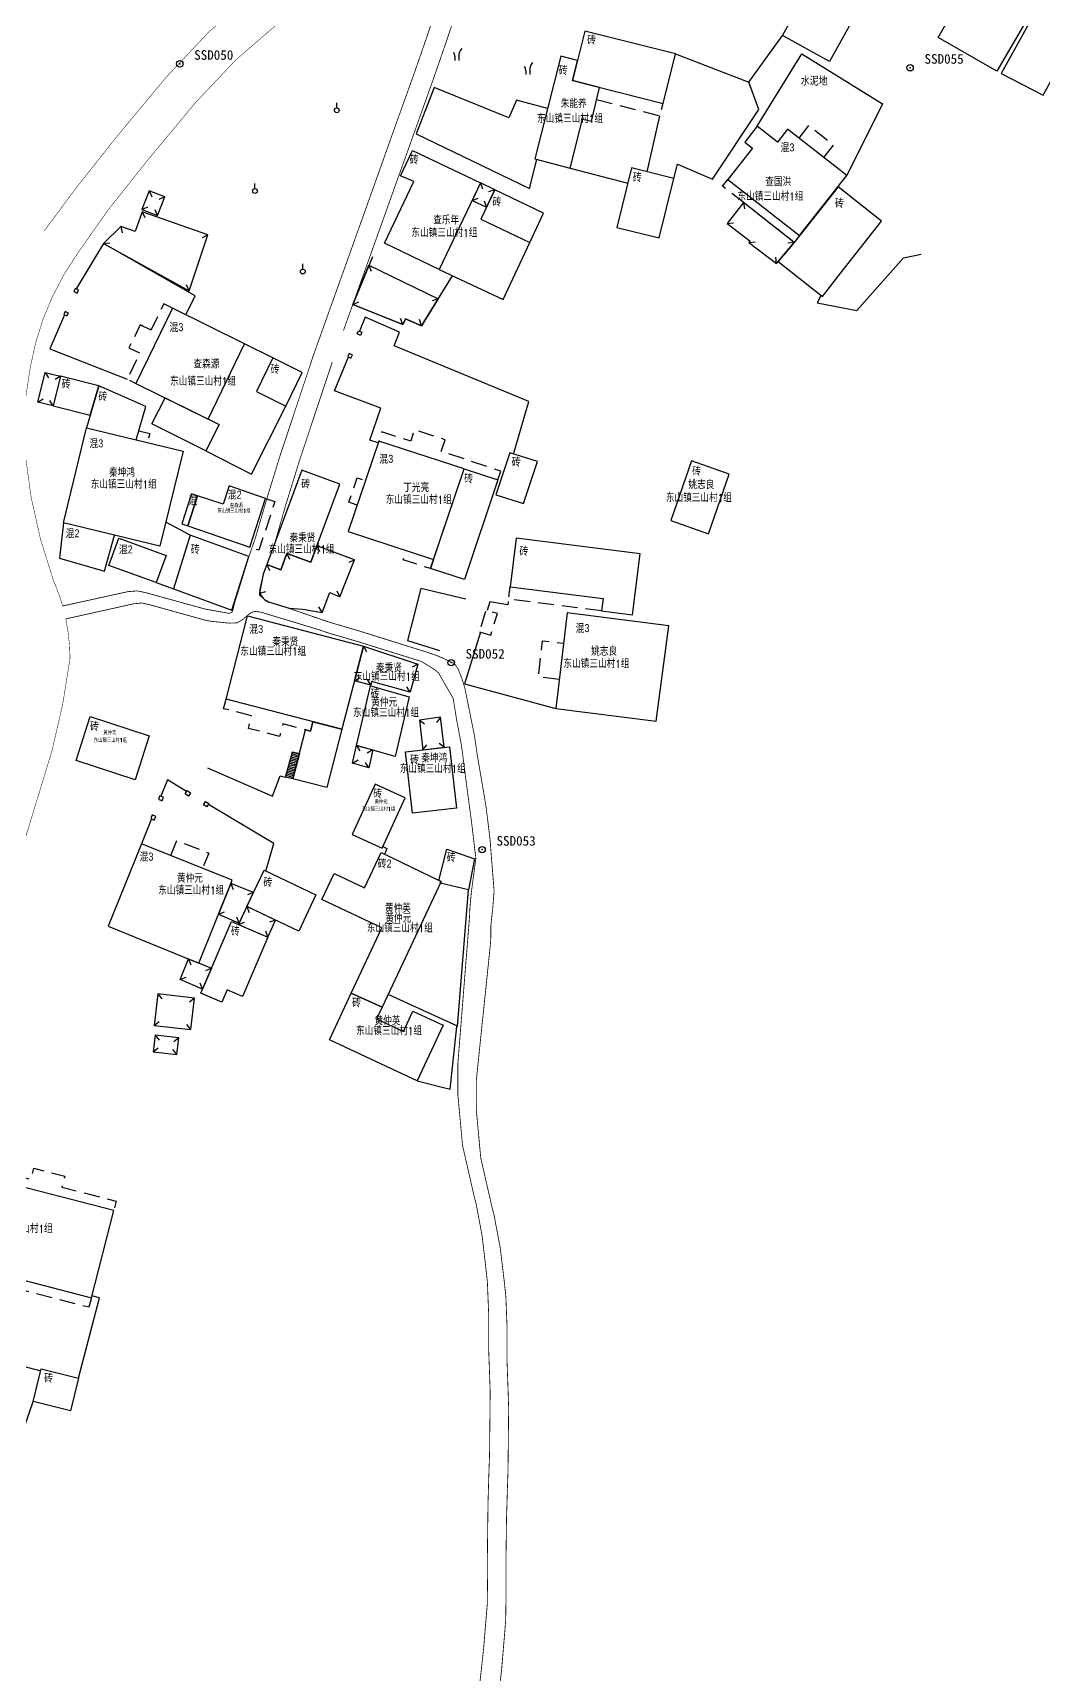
# Model space of a CAD drawing. Header units: millimetres. Extents: x 21943 to 23516, y 12107 to 14027.
# Drawn here: x 22620.2 to 22746.5, y 13686.7 to 13891.8 of the extents above; entities that cross this region are included whole.
import ezdxf
from ezdxf.enums import TextEntityAlignment as Align

# ---------------------------------------------------------------- set-up
doc = ezdxf.new("R2010")
doc.units = ezdxf.units.MM
for name, pattern in [('B10012', [0]), ('X2', [10, 8, -2]), ('X5', [3, 2, -1]), ('X6', [4, 2, -2])]:
    doc.linetypes.add(name, pattern=pattern)
for name, color, linetype in [('$TD_AUDIT_GENERATED_(2B2)', 221, 'Continuous'), ('$TD_AUDIT_GENERATED_(2B3)', 4, 'X6'), ('$TD_AUDIT_GENERATED_(2B4)', 7, 'wq'), ('$TD_AUDIT_GENERATED_(2B5)', 2, 'Continuous'), ('$TD_AUDIT_GENERATED_(2B6)', 7, 'Continuous'), ('$TD_AUDIT_GENERATED_(2B7)', 7, 'Continuous'), ('$TD_AUDIT_GENERATED_(2BA)', 7, 'Continuous'), ('$TD_AUDIT_GENERATED_(2BB)', 4, 'Continuous'), ('$TD_AUDIT_GENERATED_(2C0)', 7, 'Continuous'), ('$TD_AUDIT_GENERATED_(2C2)', 7, 'Continuous'), ('KZD', 1, 'Continuous'), ('ZBTZ', 3, 'Continuous')]:
    doc.layers.add(name, color=color, linetype=linetype)
doc.styles.add('$TD_AUDIT_GENERATED_(2CC)', font='simhei.ttf')
doc.styles.add('HZ', font='rs.shx', dxfattribs={"width": 0.8, "bigfont": 'hztxt.shx'})
doc.styles.get("Standard").update_dxf_attribs({"font": 'arial.ttf'})
doc.linetypes.add('1161', pattern='A,0,[149,AAA.SHX,S=0.15,R=0,X=0,Y=0],-1.6', length=1.6)
doc.linetypes.add('443', pattern='A,9.4,[169,AAA.SHX,S=1,R=0,X=0,Y=0.15],0.6', length=10)
doc.linetypes.add('wq', pattern='A,5.4,[169,AAA.SHX,S=1,R=0,X=0,Y=-1.15],0.6', length=6)

# ---------------------------------------------------------------- blocks, each defined once
blk = doc.blocks.new('gc246')
for p, q in [((-0.5, 1), (-0.5, 0)), ((0.5, 1), (0.5, 0))]:
    blk.add_line(p, q)
for centre, radius, start, end in [((-2.94, 0.81), 2.45, 4.3743, 29.0242), ((3.4, 1.11), 2.91, 139.3312, 182.0887)]:
    blk.add_arc(centre, radius, start, end)
blk = doc.blocks.new('gc125')
blk.add_line((0, 0.6), (0, 1.9))
blk.add_circle((0, 0), 0.6)
blk = doc.blocks.new('gc117')
blk.add_circle((0, 0), 0.8)
blk.add_point((0, 0))

msp = doc.modelspace()

# ---------------------------------------------------------------- linework, layer by layer
at = {"layer": '$TD_AUDIT_GENERATED_(2B2)', "linetype": 'Continuous', "flags": 128}
for points in [[(22724.1, 13895.97), (22719.82, 13888.22), (22713.94, 13891.46), (22718.22, 13899.21)], [(22733.38, 13891.21), (22737.15, 13897.74), (22744.51, 13893.52), (22740.74, 13887)], [(22753.01, 13895.83), (22747.91, 13898.69), (22741.27, 13886.72), (22746.52, 13884.01)], [(22687.68, 13885.83), (22699, 13882.96), (22700.55, 13889.18), (22689.22, 13892.01)], [(22687.38, 13874.9), (22688.91, 13881.02), (22690.03, 13880.74), (22691.05, 13884.98), (22687.68, 13885.83), (22688.3, 13888.35), (22686.2, 13888.87), (22682.97, 13876.06)], [(22707.11, 13873.49), (22716.07, 13866.46), (22721.97, 13873.95), (22714.56, 13879.76), (22713.29, 13878.13), (22710.76, 13880.12), (22709.22, 13878.15), (22710.18, 13877.4)], [(22676.18, 13873.04), (22671, 13862.22), (22664.17, 13865.5), (22667.83, 13873.22), (22666.16, 13873.92), (22667.66, 13877.11)], [(22693.2, 13867.48), (22698.5, 13866.16), (22700.35, 13873.61), (22695.05, 13874.92)], [(22677.95, 13872.19), (22676.18, 13873.04), (22675.13, 13870.86), (22676.93, 13870)], [(22684.06, 13869.27), (22677.95, 13872.19), (22676.22, 13868.5), (22682.34, 13865.58)], [(22713.39, 13863.22), (22718.94, 13858.84), (22721.5, 13862.17), (22726.31, 13868.28), (22720.88, 13872.56), (22715.4, 13865.61)], [(22635.8, 13868.96), (22636.69, 13871.29), (22634.74, 13872.05), (22633.85, 13869.71)], [(22709.06, 13870.58), (22707.01, 13867.96), (22709.88, 13865.78), (22709.73, 13865.59), (22713.17, 13862.96), (22715.4, 13865.61)], [(22639.73, 13859.56), (22642.09, 13866.54), (22633.86, 13869.44), (22632.99, 13866.96), (22631.21, 13867.59), (22629.02, 13865.45)], [(22670.87, 13858.55), (22668.8, 13855.2), (22666.79, 13856.07), (22666.47, 13855.35), (22660.22, 13857.85), (22662.23, 13862.75)], [(22625.92, 13859.66), (22625.52, 13859.84), (22625.32, 13859.47), (22625.73, 13859.28)], [(22646.67, 13852.95), (22637.66, 13857.39), (22633.08, 13847.99), (22642.14, 13843.5)], [(22660.74, 13854.16), (22660.92, 13854.57), (22661.33, 13854.4), (22661.16, 13853.99)], [(22660.17, 13851.55), (22659.76, 13851.74), (22659.57, 13851.33), (22659.98, 13851.15)], [(22651.83, 13845.15), (22653.88, 13849.35), (22650.22, 13851.18), (22648.17, 13846.99)], [(22620.81, 13845.64), (22621.73, 13849.35), (22623.66, 13848.87), (22622.75, 13845.16)], [(22622.75, 13845.16), (22627.37, 13844.01), (22628.45, 13847.68), (22623.66, 13848.87)], [(22626.9, 13842.44), (22633.11, 13840.94), (22634.33, 13845.1), (22628.45, 13847.68)], [(22636.74, 13846.2), (22643.48, 13842.83), (22641.84, 13839.54), (22635.1, 13842.92)], [(22639.01, 13839.52), (22636.07, 13827.63), (22624.03, 13830.56), (22626.9, 13842.44)], [(22659.64, 13829.46), (22670.3, 13825.96), (22674.11, 13837.3), (22663.44, 13840.78)], [(22679.82, 13839.3), (22678.08, 13834.06), (22681.54, 13832.97), (22683.28, 13838.21)], [(22674.11, 13837.3), (22678.34, 13835.92), (22674.15, 13823.47), (22669.92, 13824.83)], [(22707.27, 13836.66), (22702.55, 13838.29), (22699.97, 13830.83), (22704.69, 13829.19)], [(22649.3, 13833.59), (22644.75, 13835.18), (22644.01, 13832.91), (22640.81, 13833.95), (22639.6, 13830.19), (22647.32, 13827.5)], [(22638.84, 13830.45), (22639.59, 13830.19), (22640.81, 13833.95), (22640.05, 13834.19)], [(22629.15, 13824.53), (22630.41, 13829.01), (22624.03, 13830.56), (22623.52, 13826.14)], [(22635.63, 13823.09), (22629.72, 13825.23), (22630.95, 13828.62), (22636.86, 13826.47)], [(22637.78, 13822.29), (22645.09, 13819.65), (22647.19, 13826.37), (22639.87, 13829)], [(22696.15, 13826.69), (22680.61, 13828.66), (22679.86, 13822.56), (22691.49, 13821.08), (22691.29, 13819.56), (22695.18, 13819.07)], [(22647.04, 13818.93), (22661.54, 13815.15), (22658.85, 13804.76), (22644.36, 13808.5)], [(22698.12, 13805.77), (22699.71, 13817.68), (22687, 13819.3), (22685.58, 13807.37)], [(22662.42, 13810.19), (22667.26, 13808.83), (22665.51, 13801.37), (22660.66, 13802.74)], [(22632.99, 13798.42), (22625.6, 13800.84), (22627.36, 13806.35), (22634.74, 13803.92)], [(22655.22, 13805.69), (22658.85, 13804.76), (22656.95, 13797.47), (22652.71, 13798.54), (22654.31, 13804.68), (22654.92, 13804.53), (22655.22, 13805.69)], [(22671.62, 13802.5), (22671.19, 13806.25), (22668.53, 13805.91), (22668.96, 13802.19)], [(22660.66, 13802.74), (22662.69, 13802.17), (22662.19, 13799.92), (22660.17, 13800.51)], [(22666.79, 13801.94), (22672.31, 13802.58), (22673.19, 13794.91), (22667.67, 13794.27)], [(22653.54, 13801.72), (22652.71, 13798.54), (22651.8, 13798.77), (22652.66, 13801.95)], [(22636.36, 13795.81), (22636.55, 13796.26), (22636.09, 13796.45), (22635.9, 13796)], [(22666.75, 13796.17), (22663.02, 13797.89), (22660.14, 13791.62), (22663.87, 13789.91)], [(22641.54, 13795.31), (22641.79, 13795.73), (22642.22, 13795.46), (22641.96, 13795.05)], [(22645.13, 13785.9), (22633.8, 13790.45), (22629.61, 13780.14), (22640.96, 13775.53)], [(22663.77, 13789.34), (22671.24, 13785.73), (22663.87, 13770.02), (22660, 13771.79), (22663.85, 13779.92), (22656.35, 13783.47), (22657.86, 13786.74), (22661.68, 13784.93)], [(22649.11, 13787.13), (22655.6, 13784.06), (22653.45, 13779.52), (22646.97, 13782.6)], [(22645.99, 13780.52), (22647.8, 13784.34), (22644.97, 13785.48), (22643.43, 13781.66)], [(22649.6, 13778.78), (22650.53, 13780.91), (22646.97, 13782.6), (22645.91, 13780.36)], [(22641.21, 13771.77), (22645.04, 13780.73), (22649.6, 13778.78), (22646.42, 13771.35), (22644.51, 13772.17), (22643.85, 13770.63)], [(22641.42, 13772.27), (22638.62, 13773.47), (22639.67, 13776.05), (22642.54, 13774.89)], [(22635.36, 13767.75), (22639.95, 13767.21), (22640.41, 13771.16), (22635.82, 13771.69)], [(22635.48, 13766.54), (22635.24, 13764.45), (22638.22, 13764.1), (22638.46, 13766.19)], [(22627.53, 13733.71), (22630.34, 13744.6), (22615.76, 13748.36), (22614.75, 13744.46), (22613.02, 13744.91), (22612.27, 13742), (22614, 13741.55), (22612.97, 13737.47)], [(22620.24, 13720.72), (22621.26, 13724.82), (22625.93, 13723.65), (22624.9, 13719.55)]]:
    msp.add_lwpolyline(points, close=True, dxfattribs=at)
for points, elevation in [([(22624.67, 13856.78), (22624.26, 13856.97), (22624.07, 13856.59), (22624.47, 13856.41)], 0.64), ([(22658.57, 13835.37), (22653.84, 13837.13), (22649.45, 13825.33), (22651.2, 13824.68), (22651.96, 13826.74), (22654.94, 13825.63)], 0.9), ([(22661.54, 13815.15), (22668.34, 13812.88), (22667.36, 13809.38), (22662.56, 13810.72), (22662.45, 13810.27), (22660.41, 13810.8)], 7.22), ([(22639.24, 13796.67), (22639.5, 13797.1), (22639.93, 13796.83), (22639.67, 13796.41)], 0.18), ([(22635.39, 13793.4), (22635.58, 13793.86), (22635.13, 13794.05), (22634.94, 13793.59)], 0.16), ([(22670.97, 13785.87), (22671.98, 13789.79), (22675.41, 13788.56), (22674.68, 13784.69), (22671.13, 13785.51), (22671.24, 13785.73)], 0.09), ([(22667.72, 13769.54), (22671.51, 13767.76), (22668.26, 13760.82), (22657.3, 13765.95), (22660, 13771.79), (22663.87, 13770.02), (22663.16, 13768.58), (22666.54, 13766.99)], 0.04)]:
    msp.add_lwpolyline(points, close=True, dxfattribs=dict(at, elevation=elevation))
msp.add_lwpolyline([(22660.42, 13825.95), (22655.71, 13827.7), (22654.94, 13825.63), (22651.96, 13826.74), (22651.2, 13824.68), (22649.45, 13825.33), (22649.01, 13824.14), (22648.56, 13821.78, 0.130341), (22649.18, 13820.96), (22649.68, 13820.69), (22652.27, 13819.88), (22653.97, 13819.77), (22656.37, 13819.36), (22657.33, 13821.83), (22658.57, 13821.29)], format="xyb", close=True, dxfattribs=at)
at = {"layer": '$TD_AUDIT_GENERATED_(2B2)', "linetype": 'X5', "elevation": 0, "flags": 128}
msp.add_lwpolyline([(22676.03, 13816.94), (22677.46, 13816.51), (22678.28, 13819.21), (22676.85, 13819.65)], close=True, dxfattribs=at)
at = {"layer": '$TD_AUDIT_GENERATED_(2B3)', "color": 4, "linetype": 'X5', "flags": 128}
for points, elevation in [([(22690.68, 13883.45), (22698.61, 13881.43), (22699.01, 13883.01)], 9.2), ([(22716, 13878.64), (22717.21, 13880.25), (22720.3, 13877.82), (22719.06, 13876.24)], 13.23), ([(22716.07, 13866.46), (22715.4, 13865.61), (22706.44, 13872.63), (22707.11, 13873.49)], 14.19), ([(22678.34, 13835.92), (22678.71, 13837.02), (22671.27, 13839.48), (22671.75, 13840.94), (22667.9, 13842.17), (22667.44, 13840.75), (22663.83, 13841.92), (22663.44, 13840.78)], 2.58), ([(22660.76, 13832.78), (22659.72, 13833.13), (22660.75, 13836.19), (22661.79, 13835.85)], 7.39), ([(22670.3, 13825.96), (22669.92, 13824.83), (22666.51, 13825.93), (22666.89, 13827.08)], 1.65), ([(22655.22, 13805.69), (22654.92, 13804.52), (22651.46, 13805.42), (22651.05, 13803.86), (22647.16, 13804.86), (22647.56, 13806.43), (22644.06, 13807.33), (22644.36, 13808.5)], 2.26), ([(22637.47, 13788.98), (22638.23, 13790.86), (22642.19, 13789.27), (22641.42, 13787.39)], 13.91)]:
    msp.add_lwpolyline(points, dxfattribs=dict(at, elevation=elevation))
for points in [[(22637.66, 13857.39), (22636.57, 13857.92), (22634.98, 13854.67), (22633.63, 13855.32), (22632.22, 13852.42), (22633.57, 13851.76), (22631.99, 13848.52), (22633.08, 13847.99)], [(22633.63, 13855.32), (22634.98, 13854.67)], [(22633.44, 13842.06), (22633.44, 13842.06), (22634.81, 13841.73), (22634.53, 13840.6)], [(22649.3, 13833.59), (22650.45, 13833.22), (22648.47, 13827.12), (22647.32, 13827.5)], [(22691.29, 13819.56), (22691.29, 13819.56), (22679.67, 13821.04), (22679.86, 13822.56)], [(22686.01, 13810.98), (22683.41, 13811.29), (22683.94, 13815.81), (22686.55, 13815.51)], [(22615.76, 13748.36), (22616.05, 13749.53), (22619.96, 13748.51), (22620.32, 13749.91), (22624.2, 13748.91), (22623.84, 13747.51), (22630.63, 13745.76), (22630.34, 13744.6)], [(22627.53, 13733.71), (22627.22, 13732.52), (22612.67, 13736.27), (22612.97, 13737.47)]]:
    msp.add_lwpolyline(points, dxfattribs=at)
at = {"layer": '$TD_AUDIT_GENERATED_(2B4)', "linetype": 'wq', "flags": 128}
for points, elevation in [([(22700.35, 13873.61), (22700.79, 13875.4), (22705.16, 13873.51), (22710.96, 13882.2), (22709.71, 13885.64), (22713.94, 13891.46)], 1.27), ([(22687.38, 13874.9), (22694.57, 13873.01)], 1.66), ([(22671, 13862.22), (22679.01, 13858.46), (22682.34, 13865.58)], 0.27), ([(22662.67, 13863.81), (22660.22, 13857.85), (22666.47, 13855.35), (22666.79, 13856.07), (22668.8, 13855.2), (22672.66, 13861.44)], -0.35), ([(22680.31, 13839.14), (22680.31, 13839.14), (22682.23, 13845.71), (22665.39, 13852.7), (22666.06, 13854.4), (22661.77, 13856.27), (22661.03, 13854.53)], -0.33), ([(22674.33, 13821.03), (22668.69, 13822.37), (22667.04, 13815.83), (22671.04, 13814.6)], -0.24), ([(22679.63, 13820.71), (22679.59, 13820.3), (22677.32, 13820.7), (22676.99, 13819.61)], 1.11), ([(22676.16, 13816.91), (22674.17, 13810.44), (22685.58, 13807.36)], 1.11), ([(22639.43, 13796.99), (22637.03, 13798.42), (22636.21, 13796.4)], 0.09), ([(22649.34, 13787.02), (22650.34, 13790.46), (22642.15, 13795.36)], 0.09), ([(22635.05, 13793.54), (22633.8, 13790.45)], 0.09), ([(22663.97, 13790.12), (22664.48, 13789.87), (22664.2, 13789.17)], -0.12), ([(22668.26, 13760.82), (22672.39, 13759.78), (22673.23, 13767.6), (22673.3, 13767.6), (22674.68, 13784.69)], 0.09), ([(22673.31, 13767.65), (22664.63, 13771.61)], 0.9), ([(22612.33, 13726.91), (22621.2, 13724.58)], -0.41)]:
    msp.add_lwpolyline(points, dxfattribs=dict(at, elevation=elevation))
for points in [[(22700.55, 13889.18), (22709.71, 13885.64)], [(22684.56, 13882.36), (22680.66, 13883.38), (22679.72, 13881.17), (22670.36, 13884.97), (22668.14, 13879.17), (22682.3, 13872.34), (22683.22, 13875.99), (22683.22, 13876)], [(22697.02, 13874.43), (22698.61, 13881.43)], [(22639.32, 13856.57), (22640.48, 13858.92), (22629.02, 13865.45), (22625.62, 13859.8)], [(22718.74, 13859), (22718.26, 13858.07), (22723.22, 13857.09), (22729.06, 13863.68), (22731.28, 13864.14)], [(22624.18, 13856.54), (22622.34, 13852.31), (22631.99, 13848.52)], [(22650.22, 13851.18), (22646.67, 13852.95)], [(22663.36, 13840.54), (22662.34, 13840.87), (22663.7, 13844.88), (22657.9, 13847.05), (22659.68, 13851.29)], [(22641.84, 13839.54), (22647.55, 13836.65), (22651.83, 13845.15)], [(22639.87, 13829), (22636.81, 13830.63)], [(22635.63, 13823.09), (22637.78, 13822.29)], [(22642.04, 13799.94), (22650.18, 13796.4), (22651.14, 13798.95), (22651.8, 13798.77)], [(22625.93, 13723.65), (22628.53, 13733.71), (22627.59, 13733.96)]]:
    msp.add_lwpolyline(points, dxfattribs=at)
at = {"layer": '$TD_AUDIT_GENERATED_(2B4)', "linetype": 'wq', "elevation": -0.08, "flags": 128}
msp.add_lwpolyline([(22649.45, 13825.33), (22649.01, 13824.14), (22648.56, 13821.78, 0.130341), (22649.18, 13820.96, 0.087924), (22649.68, 13820.69), (22652.27, 13819.88)], format="xyb", dxfattribs=at)
at = {"layer": '$TD_AUDIT_GENERATED_(2B6)', "linetype": 'Continuous'}
for p, q in [((22651.8, 13798.77), (22652.66, 13801.95)), ((22653.12, 13800.09), (22652.22, 13800.31)), ((22653.17, 13800.28), (22652.27, 13800.51)), ((22653.22, 13800.47), (22652.32, 13800.7)), ((22653.27, 13800.67), (22652.37, 13800.89)), ((22653.32, 13800.86), (22652.43, 13801.09)), ((22653.37, 13801.05), (22652.48, 13801.28)), ((22653.42, 13801.25), (22652.53, 13801.47)), ((22653.47, 13801.44), (22652.58, 13801.67)), ((22653.52, 13801.63), (22652.64, 13801.86)), ((22652.71, 13798.54), (22651.8, 13798.77)), ((22652.76, 13798.73), (22651.85, 13798.96)), ((22652.81, 13798.92), (22651.9, 13799.15)), ((22652.86, 13799.12), (22651.96, 13799.35)), ((22652.91, 13799.31), (22652.01, 13799.54)), ((22652.96, 13799.5), (22652.06, 13799.73)), ((22653.01, 13799.7), (22652.11, 13799.93)), ((22653.06, 13799.89), (22652.17, 13800.12))]:
    msp.add_line(p, q, dxfattribs=at)
at = {"layer": '$TD_AUDIT_GENERATED_(2BA)', "linetype": 'B10012'}
for p, q in [((22676.18, 13873.04), (22676.44, 13872.29)), ((22677.95, 13872.19), (22677.19, 13871.93)), ((22634.74, 13872.05), (22635.07, 13871.32)), ((22636.69, 13871.29), (22635.96, 13870.97)), ((22675.13, 13870.86), (22675.89, 13871.13)), ((22676.93, 13870), (22676.66, 13870.76)), ((22709.06, 13870.58), (22709.16, 13869.79)), ((22633.85, 13869.71), (22634.58, 13870.04)), ((22633.86, 13869.44), (22634.21, 13868.72)), ((22635.8, 13868.96), (22635.48, 13869.69)), ((22707.01, 13867.96), (22707.8, 13868.07)), ((22631.21, 13867.59), (22631.39, 13866.81)), ((22642.09, 13866.54), (22641.37, 13866.19)), ((22629.02, 13865.45), (22629.82, 13865.56)), ((22709.73, 13865.59), (22710.52, 13865.69)), ((22715.4, 13865.61), (22714.6, 13865.53)), ((22662.23, 13862.75), (22662.52, 13862.01)), ((22713.17, 13862.96), (22713.08, 13863.75)), ((22639.73, 13859.56), (22639.4, 13860.29)), ((22660.22, 13857.85), (22660.95, 13858.17)), ((22670.87, 13858.55), (22670.11, 13858.29)), ((22666.47, 13855.35), (22666.17, 13856.09)), ((22668.8, 13855.2), (22668.54, 13855.96)), ((22621.73, 13849.35), (22622.15, 13848.66)), ((22623.66, 13848.87), (22622.98, 13848.46)), ((22620.81, 13845.64), (22621.49, 13846.05)), ((22622.75, 13845.16), (22622.34, 13845.84)), ((22655.71, 13827.7), (22656.05, 13826.98)), ((22649.45, 13825.33), (22649.78, 13824.61)), ((22651.96, 13826.74), (22652.3, 13826.01)), ((22660.42, 13825.95), (22659.7, 13825.6)), ((22648.56, 13821.78), (22649.34, 13821.96)), ((22658.57, 13821.29), (22658.24, 13822.02)), ((22656.37, 13819.36), (22655.97, 13820.06)), ((22661.54, 13815.15), (22661.92, 13814.44)), ((22668.34, 13812.88), (22667.63, 13812.51)), ((22660.41, 13810.8), (22661.1, 13811.21)), ((22662.45, 13810.27), (22662.04, 13810.96)), ((22667.36, 13809.38), (22666.97, 13810.07)), ((22668.53, 13805.91), (22669.16, 13805.42)), ((22671.19, 13806.25), (22670.69, 13805.62)), ((22660.66, 13802.74), (22661.07, 13802.05)), ((22668.96, 13802.19), (22669.45, 13802.82)), ((22671.62, 13802.5), (22670.99, 13802.99)), ((22660.17, 13800.51), (22660.86, 13800.92)), ((22662.19, 13799.92), (22661.78, 13800.61)), ((22662.69, 13802.17), (22662, 13801.76)), ((22644.97, 13785.48), (22645.26, 13784.74)), ((22647.8, 13784.34), (22647.05, 13784.05)), ((22643.43, 13781.66), (22644.17, 13781.95)), ((22646.97, 13782.6), (22647.25, 13781.85)), ((22645.99, 13780.52), (22645.7, 13781.27)), ((22645.91, 13780.36), (22646.66, 13780.64)), ((22650.53, 13780.91), (22649.78, 13780.63)), ((22649.6, 13778.78), (22649.32, 13779.53)), ((22639.67, 13776.05), (22639.97, 13775.31)), ((22638.62, 13773.47), (22639.36, 13773.78)), ((22642.54, 13774.89), (22641.8, 13774.58)), ((22635.82, 13771.69), (22636.31, 13771.06)), ((22641.42, 13772.27), (22641.12, 13773.01)), ((22640.41, 13771.16), (22639.78, 13770.66)), ((22635.36, 13767.75), (22635.99, 13768.24)), ((22639.95, 13767.21), (22639.46, 13767.84)), ((22635.48, 13766.54), (22635.98, 13765.91)), ((22638.46, 13766.19), (22637.83, 13765.69)), ((22635.24, 13764.45), (22635.87, 13764.95)), ((22638.22, 13764.1), (22637.72, 13764.73))]:
    msp.add_line(p, q, dxfattribs=at)
at = {"layer": '$TD_AUDIT_GENERATED_(2BB)', "linetype": 'Continuous', "flags": 128}
for points, const_width, elevation in [([(22670.33, 13913.28), (22665.98, 13908.53), (22663.47, 13906.4), (22659.08, 13903.86), (22653.86, 13900.86), (22647.83, 13896.78), (22642.24, 13891.94), (22636.81, 13886.18), (22630.65, 13878.77), (22625.68, 13872.5), (22621.63, 13867.04), (22621.63, 13867.04)], 0.06, 2.7), ([(22669.35, 13905.03), (22666.28, 13902.42), (22661.5, 13899.66), (22656.43, 13896.75), (22650.79, 13892.92), (22645.6, 13888.43), (22640.44, 13882.97), (22634.42, 13875.72), (22629.57, 13869.6), (22625.82, 13864.27), (22625.82, 13864.27)], 0.06, 2.7), ([(22659.04, 13854.6), (22663.94, 13868.3), (22665.52, 13872.73), (22667.11, 13877.15), (22668.69, 13881.58), (22670.27, 13886.01), (22671.82, 13890.48), (22673.32, 13894.95), (22674.91, 13899.09), (22676.11, 13902.55), (22676.11, 13902.55)], 0.1, 5), ([(22648.54, 13821.56), (22648.52, 13821.67), (22648.59, 13822.31), (22649.01, 13824.14), (22649.45, 13825.33), (22650.44, 13827.98), (22651.86, 13832.91), (22653.52, 13838.28), (22657.63, 13850.64)], 0.1, 5)]:
    msp.add_lwpolyline(points, dxfattribs=dict(at, const_width=const_width, elevation=elevation))
at = {"layer": '$TD_AUDIT_GENERATED_(2BB)', "linetype": 'X2', "const_width": 0.1, "elevation": 5, "flags": 128}
for points in [[(22623.92, 13820.16), (22632.11, 13821.96), (22633.3, 13822.05), (22634.39, 13821.81), (22641.7, 13819.79), (22644.74, 13819.24), (22644.96, 13819.31), (22645.14, 13819.46), (22645.24, 13819.76), (22645.45, 13820.62), (22646.04, 13822.5), (22646.64, 13824.46), (22647.25, 13826.43), (22648.05, 13828.74), (22649.47, 13833.62), (22651.14, 13839.04), (22655.36, 13851.73), (22661.59, 13869.14), (22663.17, 13873.57), (22664.75, 13878), (22666.33, 13882.42), (22667.92, 13886.84), (22669.46, 13891.29), (22671.13, 13896.23)], [(22670.91, 13813.89), (22670.91, 13813.89), (22669.35, 13814.43), (22660.91, 13817.07), (22657.26, 13818.14), (22652.23, 13819.87), (22649.68, 13820.69), (22649.18, 13820.96), (22648.55, 13821.51), (22648.54, 13821.56)]]:
    msp.add_lwpolyline(points, dxfattribs=at)
at = {"layer": '$TD_AUDIT_GENERATED_(2BB)', "linetype": 'Continuous', "const_width": 0.06, "elevation": 0.94, "flags": 128}
for points in [[(22623.92, 13820.16, 0.034726), (22622.76, 13823.41, -0.062454), (22619.26, 13839.04, -0.070467), (22619.88, 13849.97, -0.112525), (22625.82, 13864.27)], [(22578.03, 13772.41), (22598.24, 13766.4, 0.223594), (22608.61, 13766.81, 0.100014), (22611.33, 13769), (22614.12, 13774.36), (22620.87, 13796.4, 0.0512), (22624.86, 13813.65, 0.049341), (22624.32, 13818.55, 0.045626)]]:
    msp.add_lwpolyline(points, format="xyb", dxfattribs=at)
at = {"layer": '$TD_AUDIT_GENERATED_(2BB)', "linetype": 'Continuous', "const_width": 0.1, "flags": 128}
for points in [[(22624.32, 13818.55), (22632.83, 13820.44), (22633.82, 13820.54), (22634.87, 13820.3), (22641.84, 13818.37), (22642.44, 13818.26), (22644.72, 13818.02), (22645.76, 13818.06), (22646.41, 13818.45), (22647.06, 13819), (22647.43, 13819.29), (22647.93, 13819.49), (22648.68, 13819.4), (22656.03, 13817.18), (22657.19, 13816.78), (22660.87, 13815.7), (22668.79, 13813.23), (22670.34, 13812.27), (22670.91, 13811.82)], [(22670.91, 13811.82), (22670.91, 13811.82), (22672.75, 13808.62), (22673.19, 13805.92), (22673.81, 13802.61), (22674.55, 13796.88), (22675.06, 13793.09), (22675.59, 13788.6), (22675.03, 13784.42), (22674.85, 13782.51), (22674.79, 13781.21), (22673.34, 13762.98), (22673.34, 13758.99), (22673.41, 13758.34), (22673.92, 13752.76), (22675.42, 13746.19), (22675.6, 13745.55), (22676.36, 13741.52), (22676.82, 13737.6), (22677.03, 13735.66), (22677.18, 13731.95), (22677.18, 13727.63), (22677.38, 13721.91), (22677.3, 13714.05), (22677.23, 13712.08), (22677.17, 13710.09), (22677.11, 13708.09), (22677.05, 13703.3), (22677.06, 13699.1), (22677.02, 13695.44), (22676.55, 13689.76), (22675.58, 13680.93)]]:
    msp.add_lwpolyline(points, dxfattribs=at)
at = {"layer": '$TD_AUDIT_GENERATED_(2BB)', "linetype": 'X2', "const_width": 0.1, "flags": 128}
msp.add_lwpolyline([(22582.34, 13559.61), (22576.27, 13559.58), (22571.55, 13561.76, -0.337123), (22571.64, 13563.02), (22571.64, 13563.02), (22573.3, 13566.55), (22575.33, 13570.12), (22577.26, 13573.18), (22578.51, 13576.74), (22578.83, 13577.79), (22579.28, 13578.74), (22580.25, 13582.64), (22580.36, 13587.12), (22580.15, 13589.22), (22580.16, 13589.32), (22579.89, 13591.43), (22578.79, 13595.16), (22576.25, 13601.31), (22575.83, 13602.35), (22575.87, 13602.89), (22576.05, 13603.16), (22578.07, 13603.61), (22578.39, 13603.63), (22583.02, 13603.98), (22591.08, 13604.65), (22593.23, 13604.75), (22595.4, 13604.86), (22597.55, 13604.97), (22601.94, 13605.07), (22606.36, 13605.18), (22608.04, 13605.24), (22613.57, 13605.46), (22615.67, 13605.56), (22620.6, 13605.24), (22625.32, 13605.2), (22627.76, 13605.14), (22630.22, 13605.09), (22634.91, 13605.05), (22638.24, 13605.16), (22641.42, 13605.26), (22642.2, 13605.13), (22645.51, 13604.4), (22649.98, 13603.45), (22659.58, 13601.89), (22667.04, 13600.68), (22668.32, 13600.61), (22669.06, 13600.6), (22670.26, 13600.83), (22670.69, 13601.31), (22671.87, 13606.01), (22673.69, 13616.28), (22673.95, 13621.33), (22673.56, 13624.93), (22673.26, 13626.93), (22673.16, 13627.47), (22672.49, 13630.3), (22672.61, 13633.67), (22674.57, 13647.7), (22674.57, 13647.82), (22675.24, 13652.02), (22675.91, 13656.31), (22676.11, 13658.71), (22676.31, 13661.06), (22676.51, 13663.41), (22676.9, 13668.1), (22677.88, 13678.71), (22678.84, 13687.55), (22679.32, 13693.35), (22679.37, 13697.11), (22679.36, 13701.31), (22679.42, 13706.06), (22679.48, 13708.04), (22679.54, 13710.02), (22679.61, 13712.02), (22679.69, 13719.96), (22679.49, 13725.71), (22679.49, 13730.02), (22679.34, 13733.87), (22679.12, 13735.91), (22678.64, 13739.93), (22677.84, 13744.15), (22677.65, 13744.84), (22676.2, 13751.18), (22675.7, 13756.61), (22675.65, 13757.14), (22675.65, 13760.91), (22677.45, 13778.28), (22677.47, 13780.26), (22677.72, 13782.61), (22677.87, 13784.58), (22677.34, 13791.21), (22676.85, 13795.18), (22675.79, 13801.41), (22675.42, 13803.9), (22674.78, 13807.1), (22674.21, 13809.92), (22673.88, 13811.01), (22673.39, 13812.26), (22672.92, 13812.96), (22670.91, 13813.89)], format="xyb", dxfattribs=at)
at = {"layer": '测试_(2B1)', "color": 2, "linetype": '1161', "elevation": 1.05, "flags": 128}
msp.add_lwpolyline([(22710.76, 13880.12), (22716.33, 13889.18), (22726.41, 13882.91), (22721.97, 13873.95)], dxfattribs=at)
at = {"layer": '测试_(2B1)', "color": 2, "linetype": '1161', "flags": 128}
msp.add_lwpolyline([(22607.8, 13728.06), (22607.8, 13728.06), (22605.56, 13717.29), (22618.14, 13714.54), (22620.24, 13720.72), (22620.24, 13720.72)], dxfattribs=at)

# ---------------------------------------------------------------- block references
at = {"layer": 'KZD', "linetype": 'Continuous', "xscale": 0.5, "yscale": 0.5}
for p in [(22638.57, 13887.93), (22729.88, 13887.44), (22672.5, 13813.08), (22676.37, 13789.71)]:
    msp.add_blockref('gc117', p, dxfattribs=at)
at = {"layer": 'ZBTZ', "linetype": 'Continuous', "xscale": 0.5, "yscale": 0.5}
for name, p in [('gc246', (22673.22, 13888.35)), ('gc246', (22682.08, 13886.58)), ('gc125', (22658.2, 13882.12)), ('gc125', (22647.97, 13872.03)), ('gc125', (22653.96, 13861.96))]:
    msp.add_blockref(name, p, dxfattribs=at)

# ---------------------------------------------------------------- texts
at = {"layer": '$TD_AUDIT_GENERATED_(2B5)', "linetype": '443', "width": 0.8}
for s, p in [('\\M+5D7A9', (22690.06, 13890.97)), ('\\M+5D7A9', (22686.51, 13887.15)), ('\\M+5D7A9', (22667.87, 13875.99)), ('\\M+5BBEC3', (22714.55, 13877.5)), ('\\M+5D7A9', (22695.77, 13873.79)), ('\\M+5D7A9', (22678.22, 13870.73)), ('\\M+5D7A9', (22721.04, 13870.56)), ('\\M+5BBEC3', (22638.15, 13855.03)), ('\\M+5D7A9', (22650.48, 13849.81)), ('\\M+5D7A9', (22624.37, 13847.96)), ('\\M+5D7A9', (22628.96, 13846.4)), ('\\M+5BBEC3', (22628.13, 13840.51)), ('\\M+5BBEC3', (22664.39, 13838.58)), ('\\M+5D7A9', (22680.63, 13838.22)), ('\\M+5D7A9', (22703.19, 13837.07)), ('\\M+5D7A9', (22654.32, 13835.47)), ('\\M+5D7A9', (22674.69, 13836.12)), ('\\M+5BBEC', (22640.23, 13833.37)), ('\\M+5BBEC2', (22645.43, 13834.09)), ('\\M+5BBEC2', (22625.16, 13829.26)), ('\\M+5BBEC2', (22631.82, 13827.25)), ('\\M+5D7A9', (22640.51, 13827.29)), ('\\M+5D7A9', (22681.6, 13827.06)), ('\\M+5BBEC3', (22648.13, 13817.31)), ('\\M+5BBEC3', (22688.92, 13817.42, 10)), ('\\M+5D7A9', (22662.99, 13809.28)), ('\\M+5D7A9', (22627.91, 13805.18)), ('\\M+5D7A9', (22667.92, 13801.02)), ('\\M+5D7A9', (22663.32, 13796.78)), ('\\M+5BBEC3', (22634.41, 13788.86)), ('\\M+5D7A92', (22664.18, 13788)), ('\\M+5D7A9', (22672.51, 13788.8)), ('\\M+5D7A9', (22649.59, 13785.68)), ('\\M+5D7A9', (22645.52, 13779.55)), ('\\M+5D7A9', (22660.67, 13770.63)), ('\\M+5D7A9', (22622.17, 13723.71))]:
    msp.add_text(s, height=1, dxfattribs=at).set_placement(p, align=Align.MIDDLE)
at = {"layer": '$TD_AUDIT_GENERATED_(2B7)', "linetype": 'Continuous', "style": 'HZ', "width": 0.8}
for s, height, p in [('\\M+5D6EC\\M+5C4DC\\M+5D1F8', 1, (22687.82, 13883.04)), ('\\M+5B2E9\\M+5B9FA\\M+5BAE9', 1, (22713.39, 13873.28)), ('\\M+5B2E9\\M+5C0D6\\M+5C4EA', 1, (22671.87, 13868.49)), ('\\M+5B2E9\\M+5C9AD\\M+5D4B4', 1, (22641.9, 13850.49)), ('\\M+5C7D8\\M+5C0A4\\M+5BAE8', 1, (22631.34, 13836.93)), ('\\M+5B6A1\\M+5B9E2\\M+5C1C1', 1, (22668.13, 13835.05)), ('\\M+5D2A6\\M+5D6BE\\M+5C1BC', 1, (22703.78, 13835.42)), ('\\M+5B2E9\\M+5C9AD\\M+5D4B4', 0.5, (22645.64, 13832.78)), ('\\M+5C7D8\\M+5B1FC\\M+5CFCD', 1, (22653.91, 13828.76)), ('\\M+5C7D8\\M+5B1FC\\M+5CFCD', 1, (22651.77, 13815.75)), ('\\M+5D2A6\\M+5D6BE\\M+5C1BC', 1, (22691.62, 13814.59)), ('\\M+5C7D8\\M+5B1FC\\M+5CFCD', 1, (22664.72, 13812.49)), ('\\M+5BBC6\\M+5D6D9\\M+5D4AA', 1, (22664.13, 13808.22)), ('\\M+5BBC6\\M+5D6D9\\M+5D4AA', 0.5, (22629.83, 13804.38)), ('\\M+5C7D8\\M+5C0A4\\M+5BAE8', 1, (22670.39, 13801.24)), ('\\M+5BBC6\\M+5D6D9\\M+5D4AA', 0.5, (22663.74, 13795.74)), ('\\M+5BBC6\\M+5D6D9\\M+5D4AA', 1, (22639.84, 13786.22)), ('\\M+5BBC6\\M+5D6D9\\M+5D3A2', 1, (22665.84, 13782.46)), ('\\M+5BBC6\\M+5D6D9\\M+5D4AA', 1, (22665.9, 13781.22)), ('\\M+5BBC6\\M+5D6D9\\M+5D3A2', 1, (22664.54, 13768.4))]:
    msp.add_text(s, height=height, dxfattribs=at).set_placement(p, align=Align.MIDDLE)
at = {"layer": '$TD_AUDIT_GENERATED_(2C0)', "linetype": '443', "width": 0.8}
msp.add_text('\\M+5CBAE\\M+5C4E0\\M+5B5D8', height=1, dxfattribs=at).set_placement((22717.89, 13885.85), align=Align.MIDDLE)
at = {"layer": '$TD_AUDIT_GENERATED_(2C2)', "linetype": 'Continuous', "style": 'HZ', "width": 0.8}
for height, p in [(1, (22687.37, 13881.05)), (1, (22712.41, 13871.33)), (1, (22671.65, 13866.78)), (1, (22641.49, 13848.22)), (1, (22631.57, 13835.34)), (1, (22668.45, 13833.42)), (1, (22703.47, 13833.66)), (0.5, (22645.35, 13832.06)), (1, (22653.79, 13827.22)), (1, (22650.26, 13814.46)), (1, (22690.66, 13812.92)), (1, (22664.45, 13811.32)), (1, (22664.37, 13806.79)), (0.5, (22629.9, 13803.38)), (1, (22670.2, 13799.79)), (0.5, (22663.42, 13794.78)), (1, (22640, 13784.6)), (1, (22666.08, 13779.88)), (1, (22664.74, 13767.03)), (1, (22618.56, 13742.31))]:
    msp.add_text('\\M+5B6AB\\M+5C9BD\\M+5D5F2\\M+5C8FD\\M+5C9BD\\M+5B4E51\\M+5D7E9', height=height, dxfattribs=at).set_placement(p, align=Align.MIDDLE_CENTER)
at = {"layer": 'KZD', "linetype": 'Continuous', "style": '$TD_AUDIT_GENERATED_(2CC)'}
for s, p in [('SSD050', (22642.82, 13889.03)), ('SSD055', (22734.13, 13888.54)), ('SSD052', (22676.75, 13814.18)), ('SSD053', (22680.62, 13790.81))]:
    msp.add_text(s, height=1.2, dxfattribs=at).set_placement(p, align=Align.MIDDLE)

doc.saveas('drawing.dxf')
